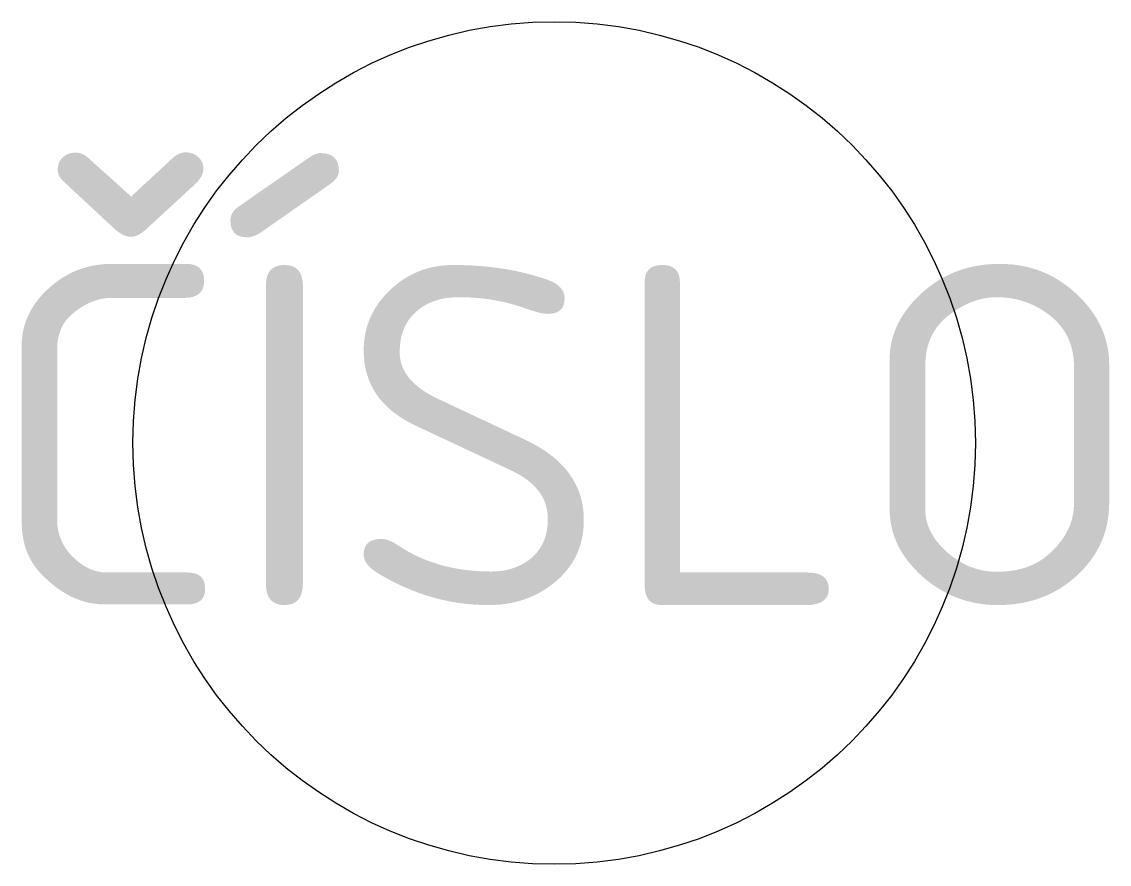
# Model space of a CAD drawing. Header units: metres. Extents: x -0.069 to 0.072, y -0.054 to 0.054.
import ezdxf
from ezdxf.enums import TextEntityAlignment as Align

# ---------------------------------------------------------------- set-up
doc = ezdxf.new("R2010")
doc.units = ezdxf.units.M
doc.styles.add('DP_ISOCPEUR', font='isocpeur.ttf')

msp = doc.modelspace()

# ---------------------------------------------------------------- linework, layer by layer
at = {"color": 0, "lineweight": -2, "transparency": 16777216}
msp.add_circle((0, 0), 0.0545, dxfattribs=at)

# ---------------------------------------------------------------- texts
at = {"color": 0, "transparency": 16777216, "style": 'DP_ISOCPEUR'}
msp.add_attdef('ČÍSLO', text='', height=0.044, dxfattribs=at).set_placement((0.00146, -0.02097), align=Align.CENTER)

doc.saveas('drawing.dxf')
